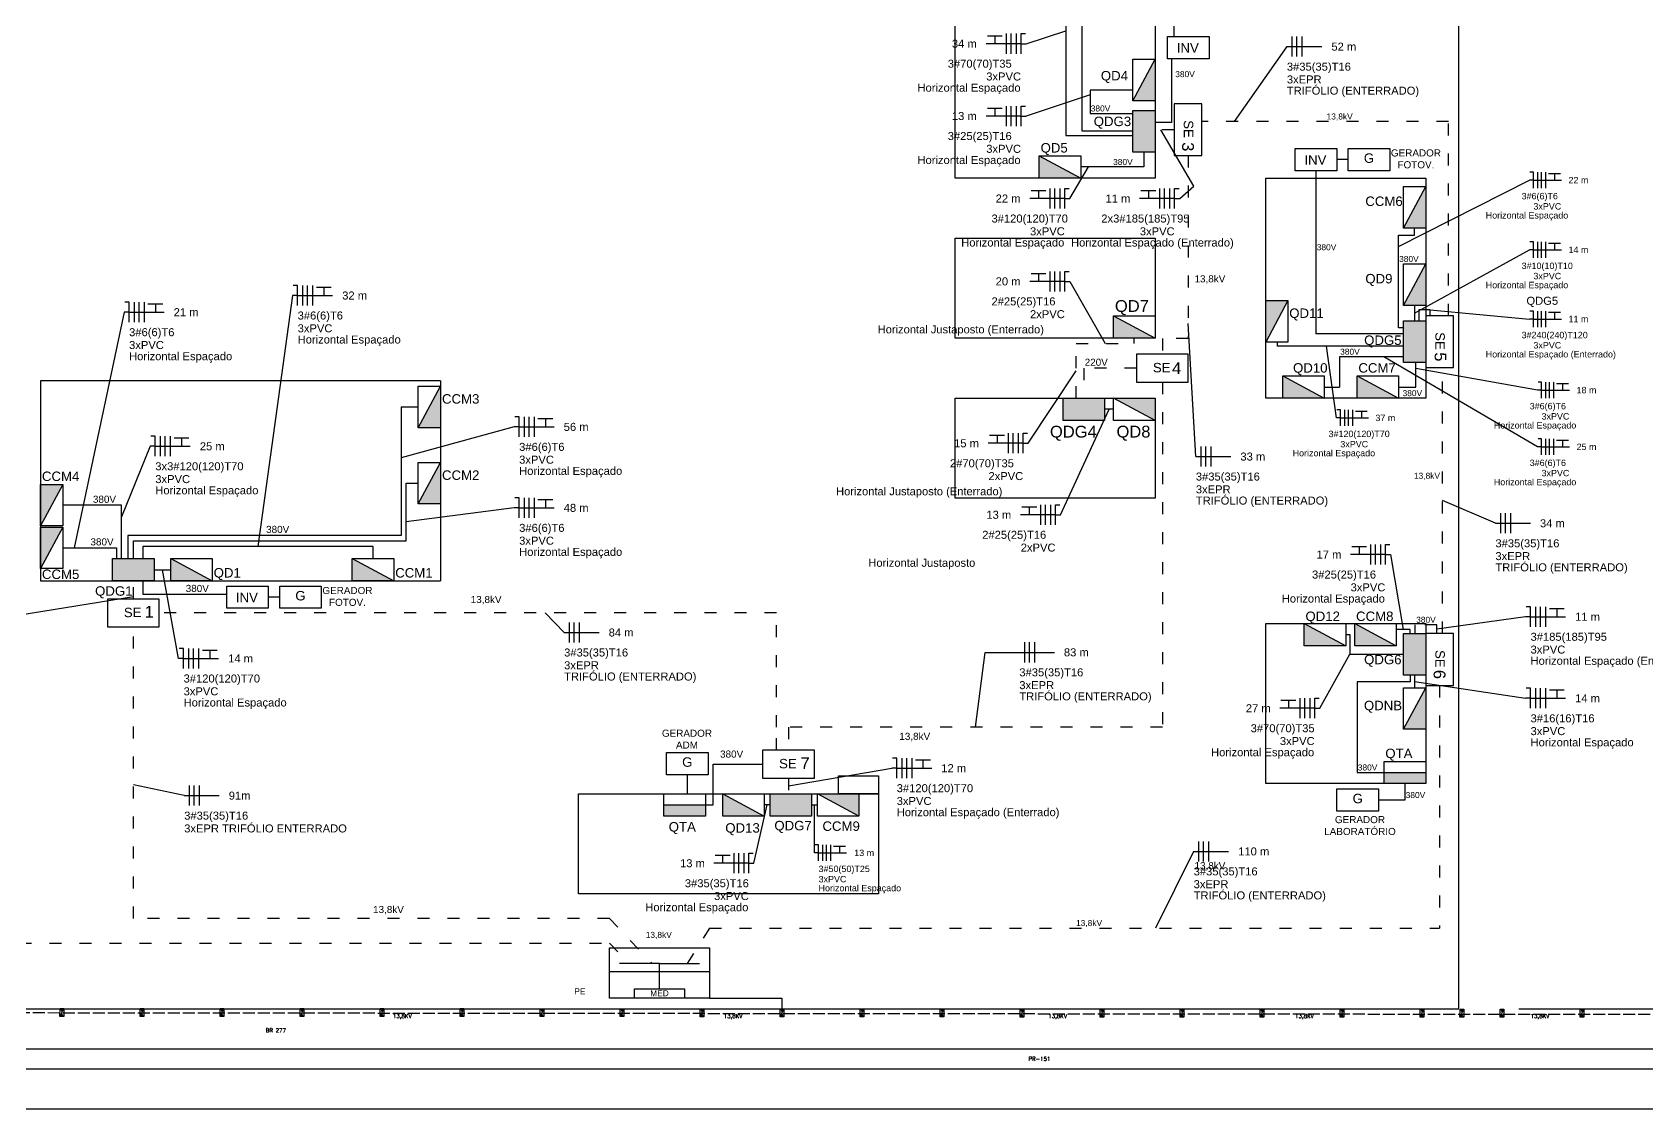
# Model space of a CAD drawing. Header units: millimetres. Extents: x 1551 to 2534, y 1531 to 1943.
# Drawn here: x 1793.7 to 2197.2, y 1530.7 to 1799.7 of the extents above; entities that cross this region are included whole.
import ezdxf
from ezdxf.enums import TextEntityAlignment as Align

# ---------------------------------------------------------------- set-up
doc = ezdxf.new("R2010")
doc.units = ezdxf.units.MM
doc.header["$LTSCALE"] = 0.25
for name, pattern in [('ACAD_ISO02W100', [15, 12, -3]), ('ACAD_ISO03W100', [30, 12, -18]), ('CONTINU', [0]), ('CONTINUO', [0])]:
    doc.linetypes.add(name, pattern=pattern)
doc.layers.get('0').update_dxf_attribs({"color": 250})
for name, color, linetype in [('Alimentadores', 7, 'Continuous'), ('ARQ-FOLHA', 7, 'Continuous'), ('arquitetonico', 1, 'CONTINUO'), ('blocos qd', 3, 'CONTINUO'), ('blocos qd tbm', 3, 'Continuous'), ('Cabos aereo', 6, 'Continuous'), ('poste fora', 1, 'Continuous'), ('Subterraneo', 6, 'ACAD_ISO03W100'), ('texto', 2, 'ACAD_ISO03W100')]:
    doc.layers.add(name, color=color, linetype=linetype)
doc.styles.get("Standard").update_dxf_attribs({"font": 'arial.ttf'})
doc.styles.add('VERT', font='romans.shx', dxfattribs={"height": 1.5})

# ---------------------------------------------------------------- blocks, each defined once
blk = doc.blocks.new('POSTE PADRAO')
at = {"layer": 'poste fora'}
h = blk.add_hatch(color=256, dxfattribs=at)
h.paths.add_polyline_path([(46, 0), (0, -99), (93, -99)])
h.paths.add_polyline_path([(92, 99), (0, 99), (46, 0)])
blk.add_lwpolyline([(0, -99), (0, 99), (92, 99), (93, -99)], close=True, dxfattribs=at)
blk.add_lwpolyline([(0, -99), (92, 99)], dxfattribs=at)
blk = doc.blocks.new('Subestacao')
at = {"layer": 'blocos qd tbm'}
blk.add_lwpolyline([(0, 5.87), (-10.98, 5.87), (-10.98, 0), (0, 0)], close=True, dxfattribs=at)
at = {"layer": 'blocos qd tbm', "insert": (-7.49, 4.04), "char_height": 2, "attachment_point": 1}
blk.add_mtext_dynamic_manual_height_columns('SE', width=9.1419, gutter_width=10, heights=[2], dxfattribs=at)
blk = doc.blocks.new('QDG')
at = {"layer": 'blocos qd tbm'}
h = blk.add_hatch(color=256, dxfattribs=at)
h.dxf.hatch_style = 1
h.paths.add_polyline_path([(-8.78, 4.7), (-8.78, 0), (0, 0), (0, 4.7)])
blk.add_lwpolyline([(0, 0), (-8.78, 0), (-8.78, 4.7), (0, 4.7)], close=True, dxfattribs=at)
blk = doc.blocks.new('Qterminal')
at = {"layer": 'blocos qd tbm'}
h = blk.add_hatch(color=256, dxfattribs=at)
h.dxf.hatch_style = 1
h.paths.add_polyline_path([(-8.78, 4.7), (-8.78, 0), (0, 0)])
blk.add_line((-8.78, 4.7), (0, 0), dxfattribs=at)
blk.add_lwpolyline([(0, 0), (-8.78, 0), (-8.78, 4.7), (0, 4.7)], close=True, dxfattribs=at)
blk = doc.blocks.new('QTA')
at = {"layer": 'blocos qd tbm'}
h = blk.add_hatch(color=256, dxfattribs=at)
h.dxf.hatch_style = 1
h.paths.add_polyline_path([(-8.78, 2.35), (-8.78, 0), (0, 0), (0, 2.35)])
at = {"layer": 'ARQ-FOLHA'}
blk.add_line((-8.78, 2.35), (0, 2.35), dxfattribs=at)
at = {"layer": 'blocos qd tbm'}
blk.add_lwpolyline([(0, 0), (-8.78, 0), (-8.78, 4.7), (0, 4.7)], close=True, dxfattribs=at)
blk = doc.blocks.new('Gerador')
at = {"layer": 'blocos qd'}
blk.add_lwpolyline([(0, 0), (-8.78, 0), (-8.78, 4.7), (0, 4.7)], close=True, dxfattribs=at)
at = {"layer": 'blocos qd', "insert": (-8.78, 3.67), "char_height": 2, "attachment_point": 1}
blk.add_mtext_dynamic_manual_height_columns('\\pxqc;G', width=8.7836, gutter_width=10, heights=[3.67], dxfattribs=at)
blk = doc.blocks.new('INV')
at = {"layer": 'blocos qd tbm'}
blk.add_lwpolyline([(0, 0), (-8.78, 0), (-8.78, 4.7), (0, 4.7)], close=True, dxfattribs=at)
at = {"layer": 'blocos qd tbm', "insert": (-6.84, 3.29), "char_height": 2, "attachment_point": 1}
blk.add_mtext_dynamic_manual_height_columns('INV', width=8.7836, gutter_width=10, heights=[0], dxfattribs=at)
blk = doc.blocks.new('CABOESPECI')
at = {"layer": 'texto', "linetype": 'Continuous'}
blk.add_line((0, 0), (8.75, 0), dxfattribs=at)
at = {"layer": 'texto', "linetype": 'CONTINU'}
for p, q in [((1.25, 2.5), (1.25, -2.5)), ((2.5, -2.5), (2.5, 2.5)), ((3.75, 2.5), (3.75, -2.5))]:
    blk.add_line(p, q, dxfattribs=at)
for tag, p in [('DISTANCI', (11.14, 0)), ('INDICACAO', (0, -5)), ('ESPECIFICACAO', (0, -8.2)), ('ENTERRADO', (0, -11))]:
    blk.add_attdef(tag, text='', height=2, dxfattribs=at).set_placement(p, align=Align.MIDDLE_LEFT)

msp = doc.modelspace()

# ---------------------------------------------------------------- linework, layer by layer
at = {"color": 2, "linetype": 'Continuous'}
for p, q in [((1754.55, 1555.71), (2150.24, 1555.71)), ((2165.24, 1555.71), (2254.3, 1555.71))]:
    msp.add_line(p, q, dxfattribs=at)
for p, q in [((1801.05, 1554.76), (1801.07, 1554.76)), ((1821.05, 1554.76), (1821.07, 1554.76)), ((1841.05, 1554.76), (1841.07, 1554.76)), ((1861.05, 1554.76), (1861.07, 1554.76)), ((1881.05, 1554.76), (1881.07, 1554.76)), ((1901.05, 1554.76), (1901.07, 1554.76)), ((1921.05, 1554.71), (1921.07, 1554.71)), ((1941.05, 1554.71), (1941.07, 1554.71)), ((1961.05, 1554.66), (1961.07, 1554.66)), ((1981.05, 1554.66), (1981.07, 1554.66)), ((2001.05, 1554.66), (2001.07, 1554.66)), ((2021.05, 1554.66), (2021.07, 1554.66)), ((2041.05, 1554.61), (2041.07, 1554.61)), ((2061.05, 1554.61), (2061.07, 1554.61)), ((2081.05, 1554.61), (2081.07, 1554.61)), ((2101.05, 1554.61), (2101.07, 1554.61)), ((2121.05, 1554.61), (2121.07, 1554.61)), ((2141.05, 1554.61), (2141.07, 1554.61)), ((2151, 1554.61), (2151.02, 1554.61)), ((2161.05, 1554.61), (2161.07, 1554.61)), ((2181.05, 1554.61), (2181.07, 1554.61))]:
    msp.add_line(p, q)
at = {"layer": 'Alimentadores', "linetype": 'CONTINU'}
for q in [(1940.44, 1567), (1960.44, 1567)]:
    msp.add_line((1950.44, 1567), q, dxfattribs=at)
at = {"layer": 'arquitetonico', "linetype": 'Continuous'}
for p, q in [((2150.24, 1555.71), (2150.24, 1830.71)), ((1895.71, 1712.64), (1895.71, 1662.64))]:
    msp.add_line(p, q, dxfattribs=at)
at = {"layer": 'arquitetonico', "color": 2, "linetype": 'Continuous'}
for p, q in [((1754.55, 1545.71), (2254.3, 1545.71)), ((1754.55, 1540.71), (2254.3, 1540.71)), ((1754.55, 1530.71), (2254.3, 1530.71))]:
    msp.add_line(p, q, dxfattribs=at)
at = {"layer": 'arquitetonico', "linetype": 'CONTINUO'}
for points in [[(2024.32, 1813.3), (2074.32, 1813.3), (2074.32, 1763.3), (2024.32, 1763.3)], [(2101.97, 1763.3), (2141.97, 1763.3), (2141.97, 1708.3), (2101.97, 1708.3)], [(2024.32, 1748.3), (2074.32, 1748.3), (2074.32, 1723.3), (2024.32, 1723.3)], [(2024.32, 1708.3), (2074.32, 1708.3), (2074.32, 1683.3), (2024.32, 1683.3)], [(2101.97, 1651.97), (2141.97, 1651.97), (2141.97, 1611.97), (2101.97, 1611.97)], [(2005.21, 1609.41), (1995.21, 1609.41), (1995.21, 1613.91), (2005.21, 1613.91)], [(1930.21, 1609.41), (2005.21, 1609.41), (2005.21, 1584.41), (1930.21, 1584.41)]]:
    msp.add_lwpolyline(points, close=True, dxfattribs=at)
msp.add_lwpolyline([(1895.71, 1712.64), (1795.71, 1712.64), (1795.71, 1662.64), (1895.71, 1662.64)], dxfattribs=at)
at = {"layer": 'blocos qd'}
for p, q in [((2104.74, 1722.32), (2104.74, 1722.32)), ((1824.11, 1665.41), (1828.27, 1665.41))]:
    msp.add_line(p, q, dxfattribs=at)
at = {"layer": 'blocos qd tbm', "linetype": 'CONTINU'}
msp.add_line((1962.96, 1564.95), (1937.92, 1564.95), dxfattribs=at)
at = {"layer": 'blocos qd tbm'}
msp.add_lwpolyline([(1962.96, 1560.71), (1962.96, 1558.32), (1937.92, 1558.32), (1937.92, 1560.71), (1937.92, 1569.19), (1937.92, 1570.88), (1962.96, 1570.88), (1962.96, 1569.19)], close=True, dxfattribs=at)
at = {"layer": 'blocos qd tbm', "linetype": 'CONTINU'}
msp.add_lwpolyline([(1956.7, 1558.32), (1944.18, 1558.32), (1944.18, 1560.71), (1956.7, 1560.71)], close=True, dxfattribs=at)
at = {"layer": 'Cabos aereo'}
for p, q in [((2052.02, 1807.75), (2052.02, 1773.93)), ((2055.97, 1807.75), (2055.97, 1775.12)), ((2078.97, 1801.54), (2078.97, 1798.68)), ((2078.39, 1793.13), (2078.39, 1777.19)), ((2068.77, 1785.23), (2058.06, 1785.23)), ((2058.06, 1785.23), (2058.06, 1779.45)), ((2058.06, 1779.45), (2068.77, 1779.45)), ((2078.39, 1777.19), (2074.32, 1777.19)), ((2052.02, 1773.93), (2068.77, 1773.93)), ((2055.97, 1775.12), (2068.77, 1775.12)), ((2071.55, 1769.81), (2071.55, 1766.08)), ((2122.59, 1767.91), (2119.73, 1767.91)), ((2071.55, 1766.08), (2055.75, 1766.08)), ((2114.54, 1765.13), (2114.54, 1724.41)), ((2135.13, 1725.88), (2135.13, 1749.05)), ((2135.13, 1749.05), (2139.19, 1749.05)), ((2139.19, 1749.05), (2139.19, 1750.8)), ((2139.19, 1731.46), (2139.19, 1727.61)), ((2136.42, 1724.41), (2114.54, 1724.41)), ((2136.42, 1725.88), (2135.13, 1725.88)), ((2104.92, 1721.28), (2104.92, 1722.32)), ((2136.42, 1721.28), (2104.92, 1721.28)), ((2136.42, 1718.64), (2120.39, 1718.64)), ((2120.39, 1718.64), (2120.39, 1711.08)), ((2139.48, 1711.08), (2139.48, 1717.23)), ((2116.59, 1711.08), (2120.39, 1711.08)), ((2135.19, 1711.08), (2139.48, 1711.08)), ((1885.86, 1706.1), (1885.86, 1674.01)), ((1885.86, 1706.1), (1890.16, 1706.1)), ((1887.11, 1672.67), (1887.11, 1687.05)), ((1887.11, 1687.05), (1890.16, 1687.05)), ((1815.92, 1681.57), (1801.26, 1681.57)), ((1815.92, 1668.19), (1815.92, 1681.57)), ((1801.26, 1670.9), (1814.69, 1670.9)), ((1814.69, 1670.9), (1814.69, 1668.19)), ((1885.86, 1674.01), (1817.51, 1674.01)), ((1817.51, 1674.01), (1817.51, 1668.19)), ((1818.92, 1668.19), (1818.92, 1672.67)), ((1818.92, 1672.67), (1887.11, 1672.67)), ((1878.84, 1671.24), (1821.26, 1671.24)), ((1821.26, 1671.24), (1821.26, 1668.19)), ((1878.84, 1668.19), (1878.84, 1671.24)), ((1821.32, 1662.64), (1821.32, 1659.27)), ((1821.32, 1659.27), (1842.26, 1659.27)), ((1855.5, 1658.55), (1852.64, 1658.55)), ((2121.97, 1649.19), (2122.98, 1649.19)), ((2122.98, 1649.19), (2122.98, 1644.28)), ((2138.11, 1650.49), (2134.61, 1650.49)), ((2138.11, 1649.47), (2138.11, 1650.49)), ((2122.98, 1644.28), (2136.42, 1644.28)), ((2138.05, 1639.09), (2138.05, 1637.37)), ((2139.19, 1639.09), (2139.19, 1635.92)), ((2138.05, 1637.37), (2124.8, 1637.37)), ((2124.8, 1637.37), (2124.8, 1614.74)), ((1963.85, 1606.64), (1963.85, 1616.83)), ((1963.85, 1616.83), (1976.21, 1616.83)), ((2124.8, 1614.74), (2131.59, 1614.74)), ((1957.38, 1614.19), (1957.33, 1609.41)), ((2136.78, 1611.97), (2136.78, 1607.85)), ((1961.93, 1606.64), (1963.85, 1606.64)), ((1978.09, 1606.64), (1976.64, 1606.64)), ((1988.47, 1606.64), (1989.93, 1606.64)), ((2136.78, 1607.85), (2130.16, 1607.85))]:
    msp.add_line(p, q, dxfattribs=at)
msp.add_lwpolyline([(2063.94, 1705.52), (2061.72, 1705.52)], dxfattribs=at)
at = {"layer": 'poste fora', "color": 1, "linetype": 'ACAD_ISO02W100'}
msp.add_line((1752.54, 1554.76), (2266.71, 1554.24), dxfattribs=at)
at = {"layer": 'Subterraneo'}
for p, q in [((2147.63, 1777.43), (2086.03, 1777.43)), ((2147.63, 1728.91), (2147.63, 1777.43)), ((2079.09, 1775.39), (2074.32, 1775.39)), ((2143.1, 1730.35), (2140.22, 1730.35)), ((2140.22, 1730.35), (2140.22, 1727.61)), ((2143.1, 1728.91), (2143.1, 1730.35)), ((2146.17, 1649.47), (2146.17, 1715.93)), ((1818.92, 1658.09), (1818.92, 1662.64)), ((1979.65, 1654.62), (1825.4, 1654.62)), ((1979.65, 1626.09), (1979.65, 1654.62)), ((1818.92, 1578.21), (1818.92, 1651.15)), ((2144.74, 1651.64), (2139.22, 1651.64)), ((2139.22, 1651.64), (2139.22, 1649.47)), ((2144.74, 1649.47), (2144.74, 1651.64)), ((2145.44, 1636.5), (2145.44, 1575.86)), ((1979.65, 1620.3), (1979.65, 1626.09)), ((1982.69, 1613.36), (1982.69, 1609.41)), ((1937.92, 1578.21), (1818.92, 1578.21)), ((1962.96, 1575.86), (2145.44, 1575.86)), ((1790.47, 1572.08), (1937.92, 1572.08))]:
    msp.add_line(p, q, dxfattribs=at)
at = {"layer": 'Subterraneo', "linetype": 'ACAD_ISO03W100'}
for p, q in [((1937.92, 1578.21), (1948.65, 1567)), ((1962.96, 1575.86), (1957.39, 1567)), ((1937.92, 1572.08), (1942.95, 1567))]:
    msp.add_line(p, q, dxfattribs=at)
at = {"layer": 'Subterraneo', "linetype": 'CONTINU'}
for p, q in [((1950.44, 1560.71), (1950.44, 1567)), ((1962.96, 1558.32), (1981.05, 1558.32)), ((1981.05, 1558.32), (1981.05, 1555.71))]:
    msp.add_line(p, q, dxfattribs=at)
at = {"layer": 'Subterraneo'}
for points in [[(2082.56, 1768.91), (2082.56, 1723.21), (2076.14, 1723.21), (2076.14, 1719.27)], [(2054.56, 1708.3), (2054.56, 1721.96), (2069.13, 1721.96), (2069.13, 1723.3)], [(2069.65, 1715.8), (2056.53, 1715.8), (2056.53, 1708.3)], [(2076.14, 1712.33), (2076.14, 1626.09), (1982.69, 1626.09), (1982.69, 1620.3)]]:
    msp.add_lwpolyline(points, dxfattribs=at)
at = {"layer": 'texto', "linetype": 'CONTINU'}
for p, q in [((2042.08, 1796.89), (2052.02, 1800.08)), ((2032.4, 1798.89), (2036.12, 1798.89)), ((2034.26, 1798.89), (2034.26, 1796.89)), ((2040.82, 1794.39), (2040.82, 1799.39)), ((2040.82, 1799.39), (2041.91, 1799.39)), ((2040.82, 1796.89), (2042.08, 1796.89)), ((2107.26, 1796.15), (2094.09, 1777.43)), ((2058.06, 1784.08), (2042.08, 1778.81)), ((2032.4, 1780.81), (2036.12, 1780.81)), ((2034.26, 1780.81), (2034.26, 1778.81)), ((2040.82, 1776.31), (2040.82, 1781.31)), ((2040.82, 1781.31), (2041.91, 1781.31)), ((2040.82, 1778.81), (2042.08, 1778.81)), ((2084.01, 1761.27), (2075.76, 1775.39)), ((2053.01, 1758.19), (2057.7, 1766.08)), ((2168.89, 1764.79), (2168.03, 1764.79)), ((2168.89, 1760.79), (2168.89, 1764.79)), ((2175.63, 1764.39), (2172.66, 1764.39)), ((2174.14, 1764.39), (2174.14, 1762.79)), ((2043.34, 1760.19), (2047.05, 1760.19)), ((2045.2, 1760.19), (2045.2, 1758.19)), ((2051.76, 1755.69), (2051.76, 1760.69)), ((2051.76, 1760.69), (2052.84, 1760.69)), ((2070.79, 1760.19), (2074.51, 1760.19)), ((2072.65, 1760.19), (2072.65, 1758.19)), ((2079.21, 1755.69), (2079.21, 1760.69)), ((2079.21, 1760.69), (2080.3, 1760.69)), ((2080.47, 1758.19), (2084.01, 1761.27)), ((2135.13, 1746.2), (2167.89, 1762.79)), ((2168.89, 1762.79), (2167.89, 1762.79)), ((2051.76, 1758.19), (2053.01, 1758.19)), ((2079.21, 1758.19), (2080.47, 1758.19)), ((2168.89, 1747.37), (2168.03, 1747.37)), ((2168.89, 1743.37), (2168.89, 1747.37)), ((2139.19, 1729.53), (2167.89, 1745.37)), ((2168.89, 1745.37), (2167.89, 1745.37)), ((2175.63, 1746.97), (2172.66, 1746.97)), ((2174.14, 1746.97), (2174.14, 1745.37)), ((2043.34, 1739.48), (2047.05, 1739.48)), ((2045.2, 1739.48), (2045.2, 1737.48)), ((2051.76, 1734.98), (2051.76, 1739.98)), ((2051.76, 1739.98), (2052.84, 1739.98)), ((1859.99, 1736.45), (1858.9, 1736.45)), ((1859.99, 1731.45), (1859.99, 1736.45)), ((1868.41, 1735.95), (1864.69, 1735.95)), ((1866.55, 1735.95), (1866.55, 1733.95)), ((2051.76, 1737.48), (2053.01, 1737.48)), ((2053.01, 1737.48), (2061.85, 1721.96)), ((1817.86, 1732.28), (1816.77, 1732.28)), ((1817.86, 1727.28), (1817.86, 1732.28)), ((1826.28, 1731.78), (1822.56, 1731.78)), ((1824.42, 1731.78), (1824.42, 1729.78)), ((1858.73, 1733.95), (1850.05, 1671.24)), ((1859.99, 1733.95), (1858.73, 1733.95)), ((1816.6, 1729.78), (1804.17, 1670.9)), ((1817.86, 1729.78), (1816.6, 1729.78)), ((2143.1, 1730.35), (2167.89, 1728.07)), ((2168.89, 1728.07), (2167.89, 1728.07)), ((2168.89, 1730.07), (2168.03, 1730.07)), ((2168.89, 1726.07), (2168.89, 1730.07)), ((2175.63, 1729.67), (2172.66, 1729.67)), ((2174.14, 1729.67), (2174.14, 1728.07)), ((2084.51, 1693.7), (2082.56, 1726.99)), ((2119.63, 1703.36), (2117.21, 1721.28)), ((2042.62, 1697.02), (2054.56, 1715.13)), ((2169.92, 1696.13), (2131.46, 1718.64)), ((2169.92, 1710.31), (2139.48, 1715.68)), ((2170.92, 1712.31), (2170.05, 1712.31)), ((2170.92, 1708.31), (2170.92, 1712.31)), ((2177.66, 1711.91), (2174.68, 1711.91)), ((2176.17, 1711.91), (2176.17, 1710.31)), ((2170.92, 1710.31), (2169.92, 1710.31)), ((1915.36, 1703.62), (1914.27, 1703.62)), ((1915.36, 1698.62), (1915.36, 1703.62)), ((1923.78, 1703.12), (1920.06, 1703.12)), ((1921.92, 1703.12), (1921.92, 1701.12)), ((2050.7, 1679.15), (2062.83, 1705.52)), ((2120.63, 1703.36), (2119.63, 1703.36)), ((2120.63, 1705.36), (2119.76, 1705.36)), ((2120.63, 1701.36), (2120.63, 1705.36)), ((2127.37, 1704.96), (2124.39, 1704.96)), ((2125.88, 1704.96), (2125.88, 1703.36)), ((1914.11, 1701.12), (1885.86, 1693.39)), ((1915.36, 1701.12), (1914.11, 1701.12)), ((2032.95, 1699.02), (2036.67, 1699.02)), ((2034.81, 1699.02), (2034.81, 1697.02)), ((2041.37, 1694.52), (2041.37, 1699.52)), ((2041.37, 1699.52), (2042.45, 1699.52)), ((1823.15, 1696.27), (1815.92, 1678.64)), ((1824.41, 1696.27), (1823.15, 1696.27)), ((1824.41, 1698.77), (1823.32, 1698.77)), ((1824.41, 1693.77), (1824.41, 1698.77)), ((1832.83, 1698.27), (1829.11, 1698.27)), ((1830.97, 1698.27), (1830.97, 1696.27)), ((2041.37, 1697.02), (2042.62, 1697.02)), ((2170.92, 1696.13), (2169.92, 1696.13)), ((2170.92, 1698.13), (2170.05, 1698.13)), ((2170.92, 1694.13), (2170.92, 1698.13)), ((2177.66, 1697.73), (2174.68, 1697.73)), ((2176.17, 1697.73), (2176.17, 1696.13)), ((1915.36, 1683.38), (1914.27, 1683.38)), ((1915.36, 1678.38), (1915.36, 1683.38)), ((1923.78, 1682.88), (1920.06, 1682.88)), ((1921.92, 1682.88), (1921.92, 1680.88)), ((1914.11, 1680.88), (1887.11, 1677.39)), ((1915.36, 1680.88), (1914.11, 1680.88)), ((2041.02, 1681.15), (2044.74, 1681.15)), ((2042.88, 1681.15), (2042.88, 1679.15)), ((2049.44, 1676.65), (2049.44, 1681.65)), ((2049.44, 1681.65), (2050.53, 1681.65)), ((2049.44, 1679.15), (2050.7, 1679.15)), ((2159.39, 1677.02), (2146.17, 1682.7)), ((2123.47, 1671.21), (2127.19, 1671.21)), ((2125.33, 1671.21), (2125.33, 1669.21)), ((2131.89, 1666.71), (2131.89, 1671.71)), ((2131.89, 1671.71), (2132.98, 1671.71)), ((2131.89, 1669.21), (2133.15, 1669.21)), ((2133.15, 1669.21), (2136.36, 1650.49)), ((1830.23, 1643.23), (1826.19, 1665.41)), ((1778.25, 1652.14), (1818.92, 1658.69)), ((1921.85, 1654.62), (1926.6, 1649.73)), ((2168.17, 1656.16), (2167.09, 1656.16)), ((2168.17, 1651.16), (2168.17, 1656.16)), ((2176.59, 1655.66), (2172.87, 1655.66)), ((2174.73, 1655.66), (2174.73, 1653.66)), ((2166.92, 1653.66), (2144.74, 1650.56)), ((2168.17, 1653.66), (2166.92, 1653.66)), ((1831.48, 1643.23), (1830.23, 1643.23)), ((1831.48, 1645.73), (1830.4, 1645.73)), ((1831.48, 1640.73), (1831.48, 1645.73)), ((1839.9, 1645.23), (1836.19, 1645.23)), ((1838.05, 1645.23), (1838.05, 1643.23)), ((2029.42, 1626.09), (2031.85, 1644.77)), ((2031.85, 1644.77), (2048.92, 1644.77)), ((2115.47, 1630.8), (2122.98, 1644.28)), ((2139.19, 1637.5), (2166.92, 1633.28)), ((2168.17, 1635.78), (2167.09, 1635.78)), ((2168.17, 1630.78), (2168.17, 1635.78)), ((2176.59, 1635.28), (2172.87, 1635.28)), ((2174.73, 1635.28), (2174.73, 1633.28)), ((2105.79, 1632.8), (2109.51, 1632.8)), ((2107.65, 1632.8), (2107.65, 1630.8)), ((2114.22, 1628.3), (2114.22, 1633.3)), ((2114.22, 1633.3), (2115.3, 1633.3)), ((2114.22, 1630.8), (2115.47, 1630.8)), ((2168.17, 1633.28), (2166.92, 1633.28)), ((2009.74, 1618.32), (2008.65, 1618.32)), ((2009.74, 1613.32), (2009.74, 1618.32)), ((1982.69, 1611.39), (2008.48, 1615.82)), ((2009.74, 1615.82), (2008.48, 1615.82)), ((2018.16, 1617.82), (2014.44, 1617.82)), ((2016.3, 1617.82), (2016.3, 1615.82)), ((1831.63, 1608.96), (1818.92, 1611.66)), ((1974.04, 1592.06), (1977.37, 1606.64)), ((1989.2, 1594.65), (1989.2, 1606.64)), ((1964.37, 1594.06), (1968.08, 1594.06)), ((1966.22, 1594.06), (1966.22, 1592.06)), ((1972.79, 1589.56), (1972.79, 1594.56)), ((1972.79, 1594.56), (1973.87, 1594.56)), ((1990.21, 1594.65), (1989.2, 1594.65)), ((1990.21, 1596.65), (1989.34, 1596.65)), ((1990.21, 1592.65), (1990.21, 1596.65)), ((1996.94, 1596.25), (1993.97, 1596.25)), ((1995.46, 1596.25), (1995.46, 1594.65)), ((2083.96, 1595.02), (2074.4, 1575.86)), ((1972.79, 1592.06), (1974.04, 1592.06))]:
    msp.add_line(p, q, dxfattribs=at)

# ---------------------------------------------------------------- block references
at = {"layer": 'blocos qd', "xscale": 1.181771706510828, "yscale": 1.181771706510828, "zscale": 1.181771706510828}
for name, p in [('INV', (2087.83, 1793.13)), ('Qterminal', (2055.75, 1763.3)), ('INV', (2119.73, 1765.13)), ('Gerador', (2132.97, 1765.13)), ('Qterminal', (2074.32, 1723.3)), ('Subestacao', (2082.63, 1712.33)), ('Qterminal', (2116.59, 1708.3)), ('Qterminal', (2135.19, 1708.3)), ('Qterminal', (1838.65, 1662.64)), ('Qterminal', (1884.03, 1662.64)), ('INV', (1852.64, 1655.77)), ('Gerador', (1865.88, 1655.77)), ('Subestacao', (1825.4, 1651.15)), ('Qterminal', (2121.97, 1646.42)), ('Qterminal', (2134.61, 1646.42)), ('Gerador', (1962.57, 1614.19)), ('QTA', (2141.97, 1611.97)), ('Gerador', (2130.16, 1605.08)), ('QTA', (1961.93, 1603.86)), ('Qterminal', (1976.64, 1603.86))]:
    msp.add_blockref(name, p, dxfattribs=at)
for name, p, rotation in [('Qterminal', (2074.32, 1793.02), 90), ('QDG', (2074.32, 1780.19), 90), ('Subestacao', (2079.09, 1768.91), 270), ('Qterminal', (2141.97, 1761.18), 90), ('Qterminal', (2141.97, 1741.84), 90), ('Qterminal', (2101.97, 1722.32), 270), ('QDG', (2141.97, 1727.61), 90), ('Subestacao', (2141.97, 1715.93), 270), ('Qterminal', (1895.71, 1711.29), 90), ('QDG', (2051.34, 1708.3), 180), ('Qterminal', (2063.94, 1708.3), 180), ('Qterminal', (1895.71, 1692.24), 90), ('Qterminal', (1795.71, 1676.38), 270), ('Qterminal', (1795.71, 1665.71), 270), ('Subestacao', (2141.97, 1636.5), 270), ('QDG', (1978.09, 1609.41), 180), ('Qterminal', (1989.93, 1609.41), 180)]:
    msp.add_blockref(name, p, dxfattribs=dict(at, rotation=rotation))
at = {"layer": 'blocos qd tbm', "xscale": 1.181771706510828, "yscale": 1.181771706510828, "zscale": 1.181771706510828}
for name, p in [('QDG', (1824.11, 1662.64)), ('Subestacao', (1989.18, 1613.36))]:
    msp.add_blockref(name, p, dxfattribs=at)
at = {"layer": 'blocos qd tbm', "xscale": 1.181771706510828, "yscale": 1.181771706510828, "zscale": 1.181771706510828, "rotation": 90}
for name, p in [('QDG', (2141.97, 1649.47)), ('Qterminal', (2141.97, 1635.92))]:
    msp.add_blockref(name, p, dxfattribs=at)
at = {"layer": 'poste fora', "xscale": 0.009999999999999681, "yscale": 0.009999999999999681, "zscale": 0.009999999999999681, "rotation": 359.8567546559424}
for p in [(1800.59, 1554.76), (1820.59, 1554.76), (1840.59, 1554.76), (1860.59, 1554.76), (1880.59, 1554.76), (1900.59, 1554.76), (1920.59, 1554.71), (1940.59, 1554.71), (1960.59, 1554.66), (1980.59, 1554.66), (2000.59, 1554.66), (2020.59, 1554.66), (2040.59, 1554.61), (2060.59, 1554.61), (2080.59, 1554.61), (2100.59, 1554.61), (2120.59, 1554.61), (2140.59, 1554.61), (2150.54, 1554.61), (2160.59, 1554.61), (2180.59, 1554.61)]:
    msp.add_blockref('POSTE PADRAO', p, dxfattribs=at)
at = {"layer": 'texto', "linetype": 'CONTINU'}
ref = msp.add_blockref('CABOESPECI', (2040.82, 1796.89), dxfattribs=dict(at, xscale=-1))
ref.add_attrib('ESPECIFICACAO', '3xPVC ', dxfattribs={"linetype": 'CONTINU', "height": 2}).set_placement((2032.12, 1788.69), align=Align.MIDDLE_LEFT)
ref.add_attrib('INDICACAO', '3#70(70)T35', dxfattribs={"linetype": 'CONTINU', "height": 2}).set_placement((2022.49, 1791.89), align=Align.MIDDLE_LEFT)
ref.add_attrib('DISTANCI', '34 m', dxfattribs={"linetype": 'CONTINU', "height": 2}).set_placement((2023.53, 1796.89), align=Align.MIDDLE_LEFT)
ref.add_attrib('ENTERRADO', 'Horizontal Espaçado', dxfattribs={"linetype": 'CONTINU', "height": 2}).set_placement((2014.92, 1785.89), align=Align.MIDDLE_LEFT)
for p, values in [((2107.26, 1796.15), {'ESPECIFICACAO': '3xEPR', 'INDICACAO': '3#35(35)T16', 'DISTANCI': '52 m', 'ENTERRADO': 'TRIFÓLIO (ENTERRADO)'}), ((1859.99, 1733.95), {'ESPECIFICACAO': '3xPVC', 'INDICACAO': '3#6(6)T6', 'DISTANCI': '32 m', 'ENTERRADO': 'Horizontal Espaçado'}), ((1817.86, 1729.78), {'ESPECIFICACAO': '3xPVC ', 'INDICACAO': '3#6(6)T6', 'DISTANCI': '21 m', 'ENTERRADO': 'Horizontal Espaçado'}), ((1915.36, 1701.12), {'ESPECIFICACAO': '3xPVC ', 'INDICACAO': '3#6(6)T6', 'DISTANCI': '56 m', 'ENTERRADO': 'Horizontal Espaçado'}), ((1824.41, 1696.27), {'ESPECIFICACAO': '3xPVC ', 'INDICACAO': '3x3#120(120)T70', 'DISTANCI': '25 m', 'ENTERRADO': 'Horizontal Espaçado'}), ((2084.51, 1693.7), {'ESPECIFICACAO': '3xEPR', 'INDICACAO': '3#35(35)T16', 'DISTANCI': '33 m', 'ENTERRADO': 'TRIFÓLIO (ENTERRADO)'}), ((1915.36, 1680.88), {'ESPECIFICACAO': '3xPVC', 'INDICACAO': '3#6(6)T6', 'DISTANCI': '48 m', 'ENTERRADO': 'Horizontal Espaçado'}), ((2159.39, 1677.02), {'ESPECIFICACAO': '3xEPR', 'INDICACAO': '3#35(35)T16', 'DISTANCI': '34 m', 'ENTERRADO': 'TRIFÓLIO (ENTERRADO)'}), ((2168.17, 1653.66), {'ESPECIFICACAO': '3xPVC', 'INDICACAO': '3#185(185)T95', 'DISTANCI': '11 m', 'ENTERRADO': 'Horizontal Espaçado (Enterrado)'}), ((1926.6, 1649.73), {'ESPECIFICACAO': '3xEPR', 'INDICACAO': '3#35(35)T16', 'DISTANCI': '84 m', 'ENTERRADO': 'TRIFÓLIO (ENTERRADO)'}), ((2040.39, 1644.77), {'ESPECIFICACAO': '3xEPR', 'INDICACAO': '3#35(35)T16', 'DISTANCI': '83 m', 'ENTERRADO': 'TRIFÓLIO (ENTERRADO)'}), ((1831.48, 1643.23), {'ESPECIFICACAO': '3xPVC ', 'INDICACAO': '3#120(120)T70', 'DISTANCI': '14 m', 'ENTERRADO': 'Horizontal Espaçado'}), ((2168.17, 1633.28), {'ESPECIFICACAO': '3xPVC', 'INDICACAO': '3#16(16)T16', 'DISTANCI': '14 m', 'ENTERRADO': 'Horizontal Espaçado'}), ((2009.74, 1615.82), {'ESPECIFICACAO': '3xPVC', 'INDICACAO': '3#120(120)T70', 'DISTANCI': '12 m', 'ENTERRADO': 'Horizontal Espaçado (Enterrado)'}), ((2083.96, 1595.02), {'ESPECIFICACAO': '3xEPR', 'INDICACAO': '3#35(35)T16', 'DISTANCI': '110 m', 'ENTERRADO': 'TRIFÓLIO (ENTERRADO)'})]:
    msp.add_blockref('CABOESPECI', p, dxfattribs=at).add_auto_attribs(values)
ref = msp.add_blockref('CABOESPECI', (2040.82, 1778.81), dxfattribs=dict(at, xscale=-1))
ref.add_attrib('ESPECIFICACAO', '3xPVC ', dxfattribs={"linetype": 'CONTINU', "height": 2}).set_placement((2032.12, 1770.61), align=Align.MIDDLE_LEFT)
ref.add_attrib('INDICACAO', '3#25(25)T16', dxfattribs={"linetype": 'CONTINU', "height": 2}).set_placement((2022.49, 1773.81), align=Align.MIDDLE_LEFT)
ref.add_attrib('DISTANCI', '13 m', dxfattribs={"linetype": 'CONTINU', "height": 2}).set_placement((2023.53, 1778.81), align=Align.MIDDLE_LEFT)
ref.add_attrib('ENTERRADO', 'Horizontal Espaçado', dxfattribs={"linetype": 'CONTINU', "height": 2}).set_placement((2014.92, 1767.81), align=Align.MIDDLE_LEFT)
ref = msp.add_blockref('CABOESPECI', (2168.89, 1762.79), dxfattribs=dict(at, xscale=0.8, yscale=0.8, zscale=0.8))
ref.add_attrib('ESPECIFICACAO', '3xPVC ', dxfattribs={"linetype": 'CONTINU', "height": 1.6}).set_placement((2168.89, 1756.23), align=Align.MIDDLE_LEFT)
ref.add_attrib('INDICACAO', '3#6(6)T6', dxfattribs={"linetype": 'CONTINU', "height": 1.6}).set_placement((2165.94, 1758.79), align=Align.MIDDLE_LEFT)
ref.add_attrib('DISTANCI', '22 m', dxfattribs={"linetype": 'CONTINU', "height": 1.6}).set_placement((2177.66, 1762.79), align=Align.MIDDLE_LEFT)
ref.add_attrib('ENTERRADO', 'Horizontal Espaçado', dxfattribs={"linetype": 'CONTINU', "height": 1.6}).set_placement((2156.97, 1753.99), align=Align.MIDDLE_LEFT)
ref = msp.add_blockref('CABOESPECI', (2051.76, 1758.19), dxfattribs=dict(at, xscale=-1))
ref.add_attrib('ESPECIFICACAO', '3xPVC ', dxfattribs={"linetype": 'CONTINU', "height": 2}).set_placement((2043.06, 1749.99), align=Align.MIDDLE_LEFT)
ref.add_attrib('INDICACAO', '3#120(120)T70', dxfattribs={"linetype": 'CONTINU', "height": 2}).set_placement((2033.43, 1753.19), align=Align.MIDDLE_LEFT)
ref.add_attrib('DISTANCI', '22 m', dxfattribs={"linetype": 'CONTINU', "height": 2}).set_placement((2034.47, 1758.19), align=Align.MIDDLE_LEFT)
ref.add_attrib('ENTERRADO', 'Horizontal Espaçado', dxfattribs={"linetype": 'CONTINU', "height": 2}).set_placement((2025.86, 1747.19), align=Align.MIDDLE_LEFT)
ref = msp.add_blockref('CABOESPECI', (2079.21, 1758.19), dxfattribs=dict(at, xscale=-1))
ref.add_attrib('ESPECIFICACAO', '3xPVC ', dxfattribs={"linetype": 'CONTINU', "height": 2}).set_placement((2070.51, 1749.99), align=Align.MIDDLE_LEFT)
ref.add_attrib('INDICACAO', '2x3#185(185)T95', dxfattribs={"linetype": 'CONTINU', "height": 2}).set_placement((2060.88, 1753.19), align=Align.MIDDLE_LEFT)
ref.add_attrib('DISTANCI', '11 m', dxfattribs={"linetype": 'CONTINU', "height": 2}).set_placement((2061.93, 1758.19), align=Align.MIDDLE_LEFT)
ref.add_attrib('ENTERRADO', 'Horizontal Espaçado (Enterrado)', dxfattribs={"linetype": 'CONTINU', "height": 2}).set_placement((2053.31, 1747.19), align=Align.MIDDLE_LEFT)
ref = msp.add_blockref('CABOESPECI', (2168.89, 1745.37), dxfattribs=dict(at, xscale=0.8, yscale=0.8, zscale=0.8))
ref.add_attrib('ESPECIFICACAO', '3xPVC ', dxfattribs={"linetype": 'CONTINU', "height": 1.6}).set_placement((2168.89, 1738.81), align=Align.MIDDLE_LEFT)
ref.add_attrib('INDICACAO', '3#10(10)T10', dxfattribs={"linetype": 'CONTINU', "height": 1.6}).set_placement((2165.94, 1741.37), align=Align.MIDDLE_LEFT)
ref.add_attrib('DISTANCI', '14 m', dxfattribs={"linetype": 'CONTINU', "height": 1.6}).set_placement((2177.66, 1745.37), align=Align.MIDDLE_LEFT)
ref.add_attrib('ENTERRADO', 'Horizontal Espaçado', dxfattribs={"linetype": 'CONTINU', "height": 1.6}).set_placement((2156.97, 1736.57), align=Align.MIDDLE_LEFT)
ref = msp.add_blockref('CABOESPECI', (2051.76, 1737.48), dxfattribs=dict(at, xscale=-1))
ref.add_attrib('ESPECIFICACAO', '2xPVC ', dxfattribs={"linetype": 'CONTINU', "height": 2}).set_placement((2043.06, 1729.28), align=Align.MIDDLE_LEFT)
ref.add_attrib('INDICACAO', '2#25(25)T16', dxfattribs={"linetype": 'CONTINU', "height": 2}).set_placement((2033.43, 1732.48), align=Align.MIDDLE_LEFT)
ref.add_attrib('DISTANCI', '20 m', dxfattribs={"linetype": 'CONTINU', "height": 2}).set_placement((2034.47, 1737.48), align=Align.MIDDLE_LEFT)
ref.add_attrib('ENTERRADO', 'Horizontal Justaposto (Enterrado)', dxfattribs={"linetype": 'CONTINU', "height": 1.9952, "width": 0.997583}).set_placement((2004.97, 1725.48), align=Align.MIDDLE_LEFT)
ref = msp.add_blockref('CABOESPECI', (2168.89, 1728.07), dxfattribs=dict(at, xscale=0.8, yscale=0.8, zscale=0.8))
ref.add_attrib('ESPECIFICACAO', '3xPVC ', dxfattribs={"linetype": 'CONTINU', "height": 1.6}).set_placement((2168.89, 1721.51), align=Align.MIDDLE_LEFT)
ref.add_attrib('INDICACAO', '3#240(240)T120', dxfattribs={"linetype": 'CONTINU', "height": 1.6}).set_placement((2165.94, 1724.07), align=Align.MIDDLE_LEFT)
ref.add_attrib('DISTANCI', '11 m', dxfattribs={"linetype": 'CONTINU', "height": 1.6}).set_placement((2177.66, 1728.07), align=Align.MIDDLE_LEFT)
ref.add_attrib('ENTERRADO', 'Horizontal Espaçado (Enterrado)', dxfattribs={"linetype": 'CONTINU', "height": 1.6}).set_placement((2156.97, 1719.27), align=Align.MIDDLE_LEFT)
ref = msp.add_blockref('CABOESPECI', (2170.92, 1710.31), dxfattribs=dict(at, xscale=0.8, yscale=0.8, zscale=0.8))
ref.add_attrib('ESPECIFICACAO', '3xPVC ', dxfattribs={"linetype": 'CONTINU', "height": 1.6}).set_placement((2170.92, 1703.75), align=Align.MIDDLE_LEFT)
ref.add_attrib('INDICACAO', '3#6(6)T6', dxfattribs={"linetype": 'CONTINU', "height": 1.6}).set_placement((2167.96, 1706.31), align=Align.MIDDLE_LEFT)
ref.add_attrib('DISTANCI', '18 m', dxfattribs={"linetype": 'CONTINU', "height": 1.6}).set_placement((2179.68, 1710.31), align=Align.MIDDLE_LEFT)
ref.add_attrib('ENTERRADO', 'Horizontal Espaçado ', dxfattribs={"linetype": 'CONTINU', "height": 1.6}).set_placement((2158.99, 1701.51), align=Align.MIDDLE_LEFT)
ref = msp.add_blockref('CABOESPECI', (2120.63, 1703.36), dxfattribs=dict(at, xscale=0.8, yscale=0.8, zscale=0.8))
ref.add_attrib('ESPECIFICACAO', '3xPVC ', dxfattribs={"linetype": 'CONTINU', "height": 1.6}).set_placement((2120.63, 1696.8), align=Align.MIDDLE_LEFT)
ref.add_attrib('INDICACAO', '3#120(120)T70', dxfattribs={"linetype": 'CONTINU', "height": 1.6}).set_placement((2117.68, 1699.36), align=Align.MIDDLE_LEFT)
ref.add_attrib('DISTANCI', '37 m', dxfattribs={"linetype": 'CONTINU', "height": 1.6}).set_placement((2129.39, 1703.36), align=Align.MIDDLE_LEFT)
ref.add_attrib('ENTERRADO', 'Horizontal Espaçado', dxfattribs={"linetype": 'CONTINU', "height": 1.6}).set_placement((2108.7, 1694.56), align=Align.MIDDLE_LEFT)
ref = msp.add_blockref('CABOESPECI', (2041.37, 1697.02), dxfattribs=dict(at, xscale=-1))
ref.add_attrib('ESPECIFICACAO', '2xPVC ', dxfattribs={"linetype": 'CONTINU', "height": 2}).set_placement((2032.67, 1688.82), align=Align.MIDDLE_LEFT)
ref.add_attrib('INDICACAO', '2#70(70)T35', dxfattribs={"linetype": 'CONTINU', "height": 2}).set_placement((2023.04, 1692.02), align=Align.MIDDLE_LEFT)
ref.add_attrib('DISTANCI', '15 m', dxfattribs={"linetype": 'CONTINU', "height": 2}).set_placement((2024.08, 1697.02), align=Align.MIDDLE_LEFT)
ref.add_attrib('ENTERRADO', 'Horizontal Justaposto (Enterrado)', dxfattribs={"linetype": 'CONTINU', "height": 1.9952, "width": 0.997583}).set_placement((1994.58, 1685.02), align=Align.MIDDLE_LEFT)
ref = msp.add_blockref('CABOESPECI', (2170.92, 1696.13), dxfattribs=dict(at, xscale=0.8, yscale=0.8, zscale=0.8))
ref.add_attrib('ESPECIFICACAO', '3xPVC ', dxfattribs={"linetype": 'CONTINU', "height": 1.6}).set_placement((2170.92, 1689.57), align=Align.MIDDLE_LEFT)
ref.add_attrib('INDICACAO', '3#6(6)T6', dxfattribs={"linetype": 'CONTINU', "height": 1.6}).set_placement((2167.96, 1692.13), align=Align.MIDDLE_LEFT)
ref.add_attrib('DISTANCI', '25 m', dxfattribs={"linetype": 'CONTINU', "height": 1.6}).set_placement((2179.68, 1696.13), align=Align.MIDDLE_LEFT)
ref.add_attrib('ENTERRADO', 'Horizontal Espaçado ', dxfattribs={"linetype": 'CONTINU', "height": 1.6}).set_placement((2158.99, 1687.33), align=Align.MIDDLE_LEFT)
ref = msp.add_blockref('CABOESPECI', (2049.44, 1679.15), dxfattribs=dict(at, xscale=-1))
ref.add_attrib('ESPECIFICACAO', '2xPVC ', dxfattribs={"linetype": 'CONTINU', "height": 2}).set_placement((2040.74, 1670.95), align=Align.MIDDLE_LEFT)
ref.add_attrib('INDICACAO', '2#25(25)T16', dxfattribs={"linetype": 'CONTINU', "height": 2}).set_placement((2031.11, 1674.15), align=Align.MIDDLE_LEFT)
ref.add_attrib('DISTANCI', '13 m', dxfattribs={"linetype": 'CONTINU', "height": 2}).set_placement((2032.15, 1679.15), align=Align.MIDDLE_LEFT)
ref.add_attrib('ENTERRADO', 'Horizontal Justaposto ', dxfattribs={"linetype": 'CONTINU', "height": 1.9952, "width": 0.997583}).set_placement((2002.65, 1667.15), align=Align.MIDDLE_LEFT)
ref = msp.add_blockref('CABOESPECI', (2131.89, 1669.21), dxfattribs=dict(at, xscale=-1))
ref.add_attrib('ESPECIFICACAO', '3xPVC', dxfattribs={"linetype": 'CONTINU', "height": 2}).set_placement((2123.19, 1661.01), align=Align.MIDDLE_LEFT)
ref.add_attrib('INDICACAO', '3#25(25)T16', dxfattribs={"linetype": 'CONTINU', "height": 2}).set_placement((2113.56, 1664.21), align=Align.MIDDLE_LEFT)
ref.add_attrib('DISTANCI', '17 m', dxfattribs={"linetype": 'CONTINU', "height": 2}).set_placement((2114.68, 1669.21), align=Align.MIDDLE_LEFT)
ref.add_attrib('ENTERRADO', 'Horizontal Espaçado', dxfattribs={"linetype": 'CONTINU', "height": 2}).set_placement((2105.99, 1658.21), align=Align.MIDDLE_LEFT)
ref = msp.add_blockref('CABOESPECI', (2114.22, 1630.8), dxfattribs=dict(at, xscale=-1))
ref.add_attrib('ESPECIFICACAO', '3xPVC', dxfattribs={"linetype": 'CONTINU', "height": 2}).set_placement((2105.51, 1622.6), align=Align.MIDDLE_LEFT)
ref.add_attrib('INDICACAO', '   3#70(70)T35', dxfattribs={"linetype": 'CONTINU', "height": 2}).set_placement((2095.88, 1625.8), align=Align.MIDDLE_LEFT)
ref.add_attrib('DISTANCI', '27 m', dxfattribs={"linetype": 'CONTINU', "height": 2}).set_placement((2097.01, 1630.8), align=Align.MIDDLE_LEFT)
ref.add_attrib('ENTERRADO', 'Horizontal Espaçado', dxfattribs={"linetype": 'CONTINU', "height": 2}).set_placement((2088.31, 1619.8), align=Align.MIDDLE_LEFT)
ref = msp.add_blockref('CABOESPECI', (1831.63, 1608.96), dxfattribs=at)
ref.add_attrib('ESPECIFICACAO', '3xEPR TRIFÓLIO ENTERRADO', dxfattribs={"linetype": 'CONTINU', "height": 2}).set_placement((1831.63, 1600.76), align=Align.MIDDLE_LEFT)
ref.add_attrib('INDICACAO', '3#35(35)T16', dxfattribs={"linetype": 'CONTINU', "height": 2}).set_placement((1831.63, 1603.96), align=Align.MIDDLE_LEFT)
ref.add_attrib('DISTANCI', '91m', dxfattribs={"linetype": 'CONTINU', "height": 2}).set_placement((1842.77, 1608.96), align=Align.MIDDLE_LEFT)
ref = msp.add_blockref('CABOESPECI', (1972.79, 1592.06), dxfattribs=dict(at, xscale=-1))
ref.add_attrib('ESPECIFICACAO', '3xPVC', dxfattribs={"linetype": 'CONTINU', "height": 2}).set_placement((1964.08, 1583.86), align=Align.MIDDLE_LEFT)
ref.add_attrib('INDICACAO', '   3#35(35)T16', dxfattribs={"linetype": 'CONTINU', "height": 2}).set_placement((1954.45, 1587.06), align=Align.MIDDLE_LEFT)
ref.add_attrib('DISTANCI', '13 m', dxfattribs={"linetype": 'CONTINU', "height": 2}).set_placement((1955.58, 1592.06), align=Align.MIDDLE_LEFT)
ref.add_attrib('ENTERRADO', 'Horizontal Espaçado', dxfattribs={"linetype": 'CONTINU', "height": 2}).set_placement((1946.89, 1581.06), align=Align.MIDDLE_LEFT)
at = {"layer": 'texto', "linetype": 'CONTINU', "xscale": 0.8, "yscale": 0.8, "zscale": 0.8}
msp.add_blockref('CABOESPECI', (1990.21, 1594.65), dxfattribs=at).add_auto_attribs({'ESPECIFICACAO': '3xPVC', 'INDICACAO': '3#50(50)T25', 'DISTANCI': '13 m', 'ENTERRADO': 'Horizontal Espaçado'})

# ---------------------------------------------------------------- texts
at = {"layer": 'blocos qd', "char_height": 2.95, "attachment_point": 1, "rotation": 270}
for s, insert in [('3', (2084.03, 1772.26)), ('5', (2147.15, 1719.76)), ('6', (2146.9, 1640.39))]:
    msp.add_mtext_dynamic_manual_height_columns(s, width=3.4151, gutter_width=14.77, heights=[0], dxfattribs=dict(at, insert=insert))
at = {"layer": 'blocos qd', "char_height": 2.95, "attachment_point": 1}
for s, insert in [('4', (2078.57, 1717.27)), ('1', (1821.74, 1656.38)), ('7', (1985.7, 1618.53))]:
    msp.add_mtext_dynamic_manual_height_columns(s, width=3.4151, gutter_width=14.77, heights=[0], dxfattribs=dict(at, insert=insert))
at = {"layer": 'blocos qd tbm', "char_height": 1.5}
for s, insert, attachment_point in [('\\pxqc;PE', (1928.26, 1560.8), 1), ('\\pxqc;MED', (1950.44, 1558.82), 8)]:
    msp.add_mtext_dynamic_manual_height_columns(s, width=4.5738, gutter_width=6.25, heights=[2.01], dxfattribs=dict(at, insert=insert, attachment_point=attachment_point))
at = {"layer": 'texto', "linetype": 'Continuous', "lineweight": -3, "style": 'VERT'}
for s, p in [('13,8KV', (1883.8, 1553.38, 880)), ('13,8KV', (1966.49, 1553.38, 880)), ('13,8KV', (2047.61, 1553.38, 880)), ('13,8KV', (2109.31, 1553.38, 880)), ('13,8KV', (2168.19, 1553.38, 880)), ('BR 277', (1852.01, 1549.81, 880)), ('PR-151', (2042.66, 1542.69, 880))]:
    msp.add_text(s, height=1, rotation=359.7733, dxfattribs=at).set_placement(p)
at = {"layer": 'texto', "attachment_point": 1}
for s, width, gutter_width, insert, char_height in [('QD4', 7.0086, 14.77, (2060.76, 1790.06), 2.364), ('380V', 7.8808, 6.25, (2079.36, 1790.02), 1.5), ('380V', 7.8808, 6.25, (2058.24, 1781.45), 1.5), ('QDG3', 7.0086, 14.77, (2058.98, 1778.65), 2.364), ('13,8kV', 7.8808, 6.25, (2117.19, 1779.44), 1.5), ('QD5', 7.0086, 14.77, (2045.7, 1772.04), 2.364), ('380V', 7.8808, 6.25, (2063.83, 1768.07), 1.5), ('\\pxqc;GERADOR \\PFOTOV.', 8.2753, 14.77, (2135.39, 1770.47), 1.7727), ('CCM6', 7.0086, 14.77, (2126.87, 1758.69), 2.364), ('380V', 7.8808, 6.25, (2114.73, 1746.77), 1.5), ('380V', 7.8808, 6.25, (2135.32, 1743.83), 1.5), ('QD9', 7.0086, 14.77, (2126.87, 1739.34), 2.364), ('13,8kV', 8.2753, 14.77, (2084.17, 1739), 1.773), ('QD7', 7.0086, 14.77, (2064.28, 1732.8), 2.954), ('QD11', 7.0086, 14.77, (2107.85, 1730.71), 2.364), ('QDG5', 7.0086, 14.77, (2126.58, 1723.96), 2.364), ('380V', 7.8808, 6.25, (2120.58, 1720.64), 1.5), ('220V', 8.2753, 14.77, (2056.72, 1718.16), 1.773), ('QD10', 7.0086, 14.77, (2108.8, 1717.04), 2.364), ('CCM7', 7.0086, 14.77, (2125.14, 1717.04), 2.364), ('CCM3', 7.0086, 14.77, (1896.07, 1709.29), 2.364), ('380V', 7.8808, 6.25, (2136.18, 1710.3), 1.5), ('QDG4', 7.0086, 14.77, (2048.04, 1701.39), 2.954), ('QD8', 7.0086, 14.77, (2064.68, 1701.41), 2.954), ('CCM4', 7.0086, 14.77, (1796.07, 1689.95), 2.364), ('CCM2', 7.0086, 14.77, (1896.07, 1690.23), 2.364), ('13,8kV', 7.8808, 6.25, (2139.02, 1689.64), 1.5), ('380V', 8.2753, 14.77, (1808.81, 1683.92), 1.773), ('380V', 8.2753, 14.77, (1852.11, 1676.38), 1.773), ('380V', 8.2753, 14.77, (1808.2, 1673.26), 1.773), ('CCM5', 7.0086, 14.77, (1796.07, 1665.46), 2.364), ('QD1', 7.0086, 14.77, (1839, 1665.83), 2.364), ('CCM1', 7.0086, 14.77, (1884.38, 1665.83), 2.364), ('QDG1', 7.0086, 14.77, (1809.36, 1661.28), 2.364), ('380V', 8.2753, 14.77, (1832.01, 1661.63), 1.773), ('\\pxqc;GERADOR \\PFOTOV.', 8.2753, 14.77, (1868.3, 1661.11), 1.7727), ('13,8kV', 8.2753, 14.77, (1903.25, 1658.86), 1.773), ('QD12', 7.0086, 14.77, (2111.91, 1654.96), 2.364), ('CCM8', 7.0086, 14.77, (2124.55, 1654.96), 2.364), ('380V', 7.8808, 6.25, (2139.58, 1653.65), 1.5), ('QDG6', 7.0086, 14.77, (2126.57, 1644.15), 2.364), ('QDNB', 7.0086, 14.77, (2126.52, 1632.66), 2.364), ('\\pxqc;GERADOR \\PADM', 8.2753, 14.77, (1953.17, 1625.44), 1.7727), ('13,8kV', 8.2753, 14.77, (2010.39, 1624.66), 1.773), ('380V', 8.2753, 14.77, (1965.58, 1620.23), 1.773), ('QTA', 7.0086, 14.77, (2131.87, 1620.69), 2.364), ('380V', 7.8808, 6.25, (2124.99, 1616.74), 1.5), ('380V', 7.8808, 6.25, (2136.96, 1609.85), 1.5), ('QTA', 7.0086, 14.77, (1952.75, 1602.34), 2.364), ('QD13', 7.0086, 14.77, (1966.89, 1602.07), 2.364), ('QDG7', 7.0086, 14.77, (1979.15, 1602.65), 2.364), ('CCM9', 7.0086, 14.77, (1991.17, 1602.51), 2.364), ('\\pxqc;GERADOR \\PLABORATÓRIO', 8.2753, 14.77, (2121.4, 1603.85), 1.7727), ('13,8kV', 8.2753, 14.77, (2084.17, 1592.33), 1.773), ('13,8kV', 8.2753, 14.77, (1878.84, 1581.38), 1.773), ('13,8kV', 7.8808, 6.25, (2054.56, 1577.87), 1.5), ('13,8kV', 7.8808, 6.25, (1947, 1574.91), 1.5)]:
    msp.add_mtext_dynamic_manual_height_columns(s, width=width, gutter_width=gutter_width, heights=[0], dxfattribs=dict(at, insert=insert, char_height=char_height))
at = {"layer": 'texto', "linetype": 'CONTINU', "insert": (2167.15, 1733.63), "char_height": 2, "attachment_point": 1}
msp.add_mtext_dynamic_manual_height_columns('QDG5', width=0.2673, gutter_width=10, heights=[0], dxfattribs=at)

doc.saveas('drawing.dxf')
